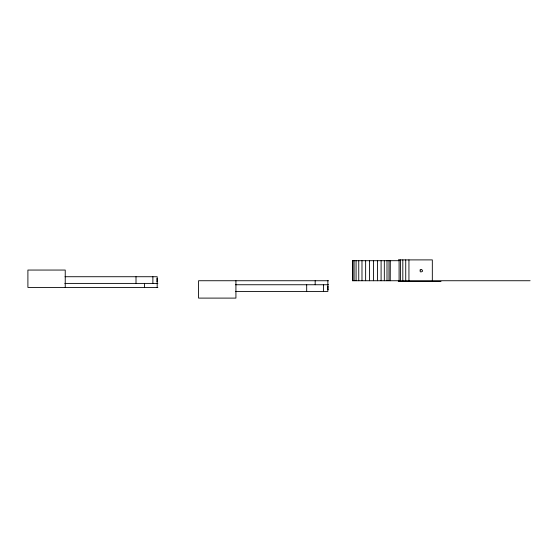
<?xml version="1.0" encoding="UTF-8"?>
<svg xmlns="http://www.w3.org/2000/svg" width="558" height="558" viewBox="0 0 558 558"><rect width="100%" height="100%" fill="white"/><g stroke="black" fill="none" stroke-linecap="round" stroke-linejoin="round"><path stroke-width="0.84" d="M157.189 280.242L157.189 281.72L157.189 280.751M157.189 279.893L157.189 278.421M327.867 286.421L327.867 289.748L327.867 289.065M399.096 280.737L399.096 260.698L352.433 260.698L352.433 280.737L530.1 280.737M65.028 276.726L157.189 276.726L157.189 287.419M328.55 280.737L198.578 280.737L198.578 298.105L235.922 298.105L235.922 280.737M398.266 281.406L441.015 281.406M64.805 283.408L157.872 283.408M235.49 284.747L328.55 284.747M157.872 287.419L27.9 287.419L27.9 270.051L65.237 270.051L65.237 287.419M235.706 291.422L327.867 291.422L327.867 280.737M327.867 286.561L327.867 287.105M157.189 278.512L157.189 279.391M432.324 280.737L432.324 259.895L398.524 259.895L398.524 260.698M408.944 259.895L408.944 280.737M405.729 259.895L405.729 280.737M402.82 259.895L402.82 280.737M400.518 259.895L400.518 280.737M399.033 259.895L399.033 260.698M390.293 260.698L390.223 280.737M388.989 260.698L388.989 280.737M386.994 260.698L386.994 280.737M384.322 260.698L384.322 280.737M381.093 260.698L381.093 280.737M377.438 260.698L377.438 280.737M373.532 260.698L373.532 280.737M369.542 260.698L369.542 280.737M365.636 260.698L365.636 280.737M361.982 260.698L361.982 280.737M358.752 260.698L358.752 280.737M356.081 260.698L356.081 280.737M354.086 260.698L354.086 280.737M352.851 260.698L352.851 280.737M323.556 284.747L323.556 291.422M315.172 280.737L315.172 284.747M306.684 284.747L306.684 291.422M152.878 276.726L152.878 283.408M144.494 283.408L144.494 287.419M136.006 276.726L136.006 283.408M420.16 269.933L420.16 271.502L420.823 271.99L422.322 271.502L422.573 270.714L421.653 269.444L420.16 269.933"/></g></svg>
